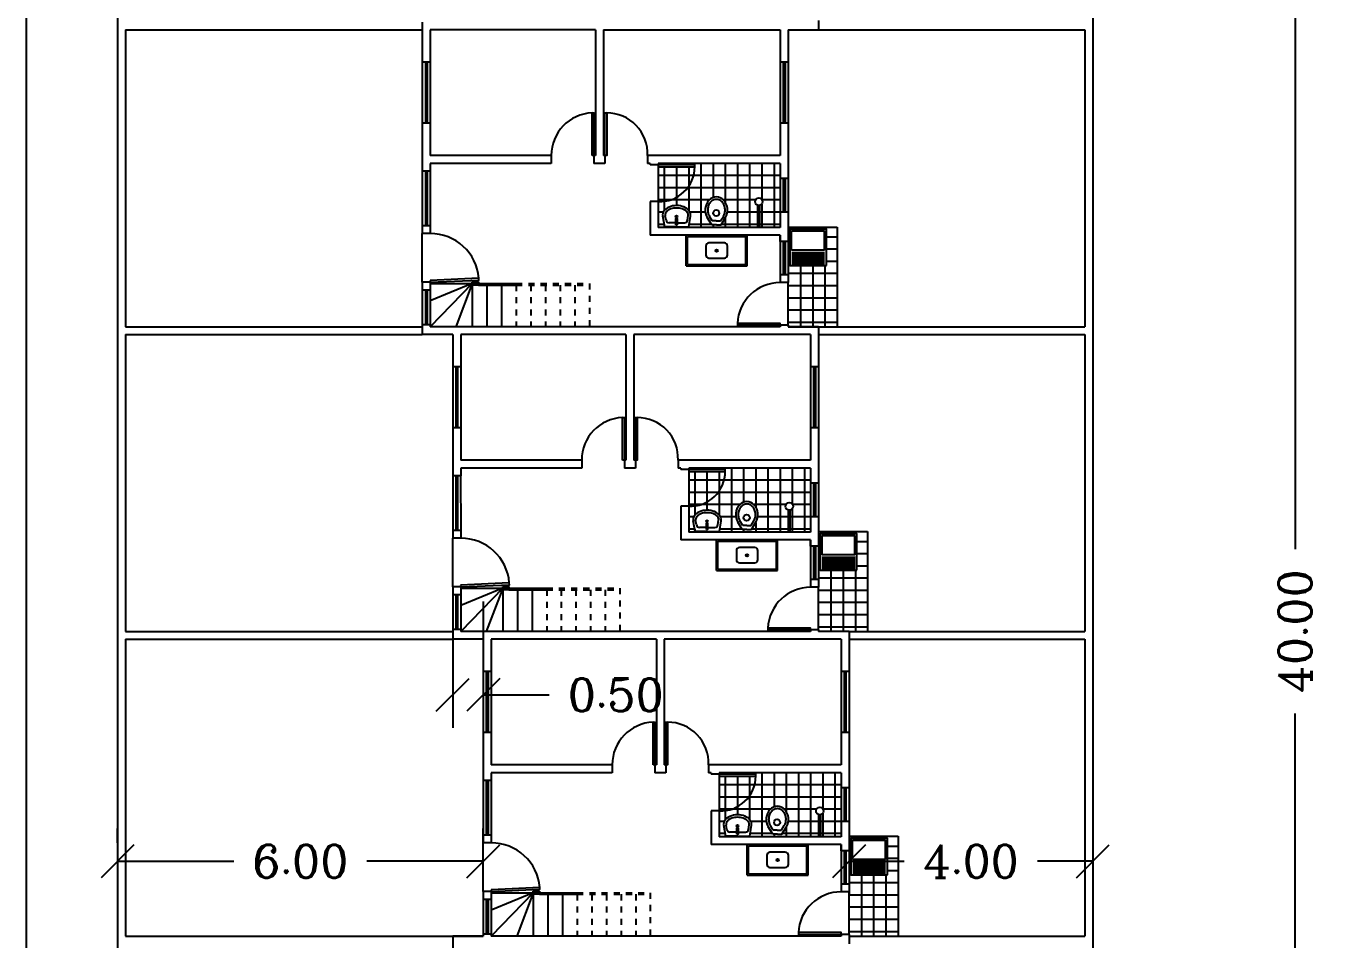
# Model space of a CAD drawing. Extents: x -79 to 141, y 7 to 81.
# Drawn here: x 35.57 to 56.93, y 31.11 to 46.11 of the extents above; entities that cross this region are included whole.
import ezdxf

# ---------------------------------------------------------------- set-up
doc = ezdxf.new("R2010")
doc.units = 0
doc.header["$LTSCALE"] = 10
doc.header["$MEASUREMENT"] = 0
doc.linetypes.add('DASHED2', pattern=[0.375, 0.25, -0.125])
doc.layers.get('0').update_dxf_attribs({"linetype": 'CONTINUOUS'})
doc.layers.get('DEFPOINTS').update_dxf_attribs({"linetype": 'CONTINUOUS'})
for name, color, linetype in [('EQUIPAMENTOS', 1, 'CONTINUOUS'), ('ESCADA', 5, 'CONTINUOUS'), ('JANELA', 5, 'CONTINUOUS'), ('MADEIRAMENTODETELHADO', 244, 'CONTINUOUS'), ('PAREDES', 7, 'CONTINUOUS'), ('PISO', 30, 'CONTINUOUS'), ('PORTA', 1, 'CONTINUOUS'), ('TERRENOEMCORTE', 244, 'CONTINUOUS')]:
    doc.layers.add(name, color=color, linetype=linetype)
doc.styles.get("Standard").update_dxf_attribs({"font": 'ROMANC.SHX'})
doc.dimstyles.get("Standard").update_dxf_attribs({"dimscale": 0.6, "dimtxt": 0.18, "dimasz": 0.18, "dimexe": 0.18, "dimexo": 0.25, "dimgap": 0.09, "dimtad": 0, "dimzin": 0, "dimdsep": 46, "dimtxsty": 'Standard', "dimblk1": 'OBLIQUE', "dimblk2": 'OBLIQUE', "dimsah": 1, "dimcen": 0.09, "dimclrd": 30, "dimclre": 30, "dimadec": 0, "dimazin": 0, "dimtfac": 1, "dimtdec": 4, "dimtofl": 0, "dimtmove": 0, "dimatfit": 3, "dimldrblk": 'OBLIQUE', "dimfxl": 1, "dimtolj": 1, "dimtzin": 0, "dimarcsym": 0})

# ---------------------------------------------------------------- blocks, each defined once
blk = doc.blocks.new('_OBLIQUE')
at = {"color": 0, "linetype": 'ByBlock'}
blk.add_line((-0.5, -0.5), (0.5, 0.5), dxfattribs=at)
blk = doc.blocks.new('*D21')
at = {"color": 30, "linetype": 'ByBlock', "ltscale": 0.05}
for p, q in [((54.573, 56.17), (56.93, 56.17)), ((56.39, 56.17), (56.39, 37.52)), ((56.39, 16.17), (56.39, 34.82)), ((54.573, 16.17), (56.93, 16.17))]:
    blk.add_line(p, q, dxfattribs=at)
at = {"layer": 'DEFPOINTS', "color": 0, "linetype": 'ByBlock', "ltscale": 0.05}
for p in [(53.073, 56.17), (53.073, 16.17), (56.39, 16.17)]:
    blk.add_point(p, dxfattribs=at)
at = {"color": 30, "linetype": 'ByBlock', "ltscale": 0.05, "xscale": 0.54, "yscale": 0.54, "zscale": 0.54}
for p, rotation in [((56.39, 56.17), 90), ((56.39, 16.17), 270)]:
    blk.add_blockref('_OBLIQUE', p, dxfattribs=dict(at, rotation=rotation))
at = {"color": 0, "linetype": 'ByBlock', "ltscale": 0.05, "insert": (56.39, 36.17), "char_height": 0.54, "attachment_point": 5, "rotation": 90}
blk.add_mtext('\\A1;40.00', dxfattribs=at)
blk = doc.blocks.new('*D34')
at = {"color": 30, "linetype": 'ByBlock', "ltscale": 0.05}
for p, q in [((37.073, 32.7), (37.073, 32.937)), ((43.073, 32.7), (43.073, 32.937)), ((37.073, 32.397), (38.98, 32.397)), ((43.073, 32.397), (41.166, 32.397))]:
    blk.add_line(p, q, dxfattribs=at)
at = {"layer": 'DEFPOINTS', "color": 0, "linetype": 'ByBlock', "ltscale": 0.05}
for p in [(37.073, 32.397), (37.073, 31.2), (43.073, 31.2)]:
    blk.add_point(p, dxfattribs=at)
at = {"color": 30, "linetype": 'ByBlock', "ltscale": 0.05, "xscale": 0.54, "yscale": 0.54, "zscale": 0.54, "rotation": 180}
blk.add_blockref('_OBLIQUE', (37.073, 32.397), dxfattribs=at)
at = {"color": 30, "linetype": 'ByBlock', "ltscale": 0.05, "xscale": 0.54, "yscale": 0.54, "zscale": 0.54}
blk.add_blockref('_OBLIQUE', (43.073, 32.397), dxfattribs=at)
at = {"color": 0, "linetype": 'ByBlock', "ltscale": 0.05, "insert": (40.073, 32.397), "char_height": 0.54, "attachment_point": 5}
blk.add_mtext('\\A1;6.00', dxfattribs=at)
blk = doc.blocks.new('*D35')
at = {"color": 30, "linetype": 'ByBlock', "ltscale": 0.05}
for p, q in [((49.073, 34.54), (49.073, 31.857)), ((53.073, 34.54), (53.073, 31.857)), ((49.073, 32.397), (49.98, 32.397)), ((53.073, 32.397), (52.166, 32.397))]:
    blk.add_line(p, q, dxfattribs=at)
at = {"layer": 'DEFPOINTS', "color": 0, "linetype": 'ByBlock', "ltscale": 0.05}
for p in [(49.073, 36.04), (53.073, 36.04), (53.073, 32.397)]:
    blk.add_point(p, dxfattribs=at)
at = {"color": 30, "linetype": 'ByBlock', "ltscale": 0.05, "xscale": 0.54, "yscale": 0.54, "zscale": 0.54, "rotation": 180}
blk.add_blockref('_OBLIQUE', (49.073, 32.397), dxfattribs=at)
at = {"color": 30, "linetype": 'ByBlock', "ltscale": 0.05, "xscale": 0.54, "yscale": 0.54, "zscale": 0.54}
blk.add_blockref('_OBLIQUE', (53.073, 32.397), dxfattribs=at)
at = {"color": 0, "linetype": 'ByBlock', "ltscale": 0.05, "insert": (51.073, 32.397), "char_height": 0.54, "attachment_point": 5}
blk.add_mtext('\\A1;4.00', dxfattribs=at)
blk = doc.blocks.new('*D36')
at = {"color": 30, "linetype": 'ByBlock', "ltscale": 0.05}
for p, q in [((42.573, 36.66), (42.573, 34.589)), ((43.073, 36.66), (43.073, 34.589)), ((42.573, 35.129), (42.573, 35.129)), ((43.073, 35.129), (44.153, 35.129))]:
    blk.add_line(p, q, dxfattribs=at)
at = {"layer": 'DEFPOINTS', "color": 0, "linetype": 'ByBlock', "ltscale": 0.05}
for p in [(42.573, 38.16), (43.073, 38.16), (43.073, 35.129)]:
    blk.add_point(p, dxfattribs=at)
at = {"color": 30, "linetype": 'ByBlock', "ltscale": 0.05, "xscale": 0.54, "yscale": 0.54, "zscale": 0.54}
blk.add_blockref('_OBLIQUE', (42.573, 35.129), dxfattribs=at)
at = {"color": 30, "linetype": 'ByBlock', "ltscale": 0.05, "xscale": 0.54, "yscale": 0.54, "zscale": 0.54, "rotation": 180}
blk.add_blockref('_OBLIQUE', (43.073, 35.129), dxfattribs=at)
at = {"color": 0, "linetype": 'ByBlock', "ltscale": 0.05, "insert": (45.246, 35.129), "char_height": 0.54, "attachment_point": 5}
blk.add_mtext('\\A1;0.50', dxfattribs=at)

msp = doc.modelspace()

# ---------------------------------------------------------------- linework, layer by layer
at = {"color": 1, "ltscale": 0.3}
for p, q in [((47.94316, 42.5701), (47.94316, 42.6701)), ((48.44316, 37.5701), (48.44316, 37.6701)), ((48.94316, 32.5701), (48.94316, 32.6701))]:
    msp.add_line(p, q, dxfattribs=at)
at = {"color": 30, "ltscale": 0.3}
for p, q in [((42.20316, 41.87938), (42.89387, 41.87938)), ((42.89387, 41.87938), (43.61387, 41.87938)), ((42.89387, 41.87938), (42.89387, 41.1701)), ((42.99387, 41.85438), (43.61387, 41.85438)), ((43.13387, 41.85438), (43.13387, 41.1701)), ((43.37387, 41.85438), (43.37387, 41.1701)), ((42.70316, 36.87938), (43.39387, 36.87938)), ((43.39387, 36.87938), (44.11387, 36.87938)), ((43.39387, 36.87938), (43.39387, 36.1701)), ((43.49387, 36.85438), (44.11387, 36.85438)), ((43.63387, 36.85438), (43.63387, 36.1701)), ((43.87387, 36.85438), (43.87387, 36.1701)), ((43.20316, 31.87938), (43.89387, 31.87938)), ((43.89387, 31.87938), (44.61387, 31.87938)), ((43.89387, 31.87938), (43.89387, 31.1701)), ((43.99387, 31.85438), (44.61387, 31.85438)), ((44.13387, 31.85438), (44.13387, 31.1701)), ((44.37387, 31.85438), (44.37387, 31.1701))]:
    msp.add_line(p, q, dxfattribs=at)
at = {"layer": 'EQUIPAMENTOS', "color": 30, "linetype": 'Continuous', "ltscale": 0.3}
for p, q in [((47.57884, 42.8001), (47.57884, 43.16341)), ((47.60884, 42.8001), (47.60884, 43.16341)), ((46.05128, 42.80807), (46.01758, 42.98311)), ((46.07122, 42.91607), (46.05686, 42.99067)), ((46.42304, 42.91775), (46.43487, 42.99293)), ((46.44628, 42.80807), (46.47438, 42.98672)), ((46.82153, 42.84058), (46.74883, 42.96092)), ((46.82866, 42.90614), (46.78307, 42.9816)), ((46.9664, 42.90614), (47.01198, 42.9816)), ((46.97353, 42.84058), (47.04622, 42.96092)), ((46.24878, 42.80807), (46.05128, 42.80807)), ((46.2331, 42.87552), (46.12032, 42.87552)), ((46.24878, 42.80807), (46.44628, 42.80807)), ((46.25405, 42.87552), (46.37365, 42.87552)), ((46.89753, 42.84058), (46.82153, 42.84058)), ((46.89582, 42.90614), (46.82866, 42.90614)), ((46.89582, 42.90614), (46.9664, 42.90614)), ((46.89753, 42.84058), (46.97353, 42.84058)), ((48.07702, 42.80659), (48.87702, 42.80659)), ((48.13195, 42.42554), (48.13195, 42.74168)), ((48.13195, 42.74168), (48.67072, 42.74168)), ((48.67072, 42.42554), (48.67072, 42.74168)), ((46.4019, 42.1701), (46.4019, 42.6701)), ((46.4219, 42.1901), (46.4219, 42.6501)), ((46.4219, 42.6501), (47.3819, 42.6501)), ((47.3819, 42.1901), (47.3819, 42.6501)), ((47.4019, 42.1701), (47.4019, 42.6701)), ((48.67072, 42.42554), (48.13195, 42.42554)), ((48.67312, 42.38121), (48.13435, 42.38121)), ((48.67312, 42.35121), (48.13435, 42.35121)), ((48.67312, 42.32121), (48.13435, 42.32121)), ((48.67312, 42.29121), (48.13435, 42.29121)), ((46.4019, 42.1701), (47.4019, 42.1701)), ((46.4219, 42.1901), (47.3819, 42.1901)), ((48.67312, 42.26121), (48.13435, 42.26121)), ((48.67312, 42.23121), (48.13435, 42.23121)), ((48.67312, 42.20121), (48.13435, 42.20121)), ((42.89387, 41.87938), (42.20316, 41.59327)), ((42.89387, 41.87938), (42.20316, 41.1701)), ((42.89387, 41.87938), (42.62188, 41.1701)), ((48.07884, 37.8001), (48.07884, 38.16341)), ((48.10884, 37.8001), (48.10884, 38.16341)), ((46.55128, 37.80807), (46.51758, 37.98311)), ((46.74878, 37.80807), (46.55128, 37.80807)), ((46.57122, 37.91607), (46.55686, 37.99067)), ((46.7331, 37.87552), (46.62032, 37.87552)), ((46.74878, 37.80807), (46.94628, 37.80807)), ((46.75405, 37.87552), (46.87365, 37.87552)), ((46.92304, 37.91775), (46.93487, 37.99293)), ((46.94628, 37.80807), (46.97438, 37.98672)), ((47.32153, 37.84058), (47.24883, 37.96092)), ((47.32866, 37.90614), (47.28307, 37.9816)), ((47.39753, 37.84058), (47.32153, 37.84058)), ((47.39582, 37.90614), (47.32866, 37.90614)), ((47.39582, 37.90614), (47.4664, 37.90614)), ((47.39753, 37.84058), (47.47353, 37.84058)), ((47.4664, 37.90614), (47.51198, 37.9816)), ((47.47353, 37.84058), (47.54622, 37.96092)), ((48.57702, 37.80659), (49.37702, 37.80659)), ((46.9019, 37.1701), (46.9019, 37.6701)), ((46.9219, 37.1901), (46.9219, 37.6501)), ((46.9219, 37.6501), (47.8819, 37.6501)), ((47.8819, 37.1901), (47.8819, 37.6501)), ((47.9019, 37.1701), (47.9019, 37.6701)), ((48.63195, 37.74168), (49.17072, 37.74168)), ((49.17072, 37.42554), (49.17072, 37.74168)), ((49.17072, 37.42554), (48.63195, 37.42554)), ((49.17312, 37.38121), (48.63435, 37.38121)), ((46.9019, 37.1701), (47.9019, 37.1701)), ((46.9219, 37.1901), (47.8819, 37.1901)), ((49.17312, 37.35121), (48.63435, 37.35121)), ((49.17312, 37.32121), (48.63435, 37.32121)), ((49.17312, 37.29121), (48.63435, 37.29121)), ((49.17312, 37.26121), (48.63435, 37.26121)), ((49.17312, 37.23121), (48.63435, 37.23121)), ((49.17312, 37.20121), (48.63435, 37.20121)), ((43.39387, 36.87938), (42.70316, 36.59327)), ((43.39387, 36.87938), (42.70316, 36.1701)), ((43.39387, 36.87938), (43.12188, 36.1701)), ((48.57884, 32.8001), (48.57884, 33.16341)), ((48.60884, 32.8001), (48.60884, 33.16341)), ((47.05128, 32.80807), (47.01758, 32.98311)), ((47.07122, 32.91607), (47.05686, 32.99067)), ((47.42304, 32.91775), (47.43487, 32.99293)), ((47.44628, 32.80807), (47.47438, 32.98672)), ((47.82153, 32.84058), (47.74883, 32.96092)), ((47.82866, 32.90614), (47.78307, 32.9816)), ((47.89582, 32.90614), (47.82866, 32.90614)), ((47.89582, 32.90614), (47.9664, 32.90614)), ((47.9664, 32.90614), (48.01198, 32.9816)), ((47.97353, 32.84058), (48.04622, 32.96092)), ((47.24878, 32.80807), (47.05128, 32.80807)), ((47.2331, 32.87552), (47.12032, 32.87552)), ((47.24878, 32.80807), (47.44628, 32.80807)), ((47.25405, 32.87552), (47.37365, 32.87552)), ((47.89753, 32.84058), (47.82153, 32.84058)), ((47.89753, 32.84058), (47.97353, 32.84058)), ((49.07702, 32.80659), (49.87702, 32.80659)), ((49.13195, 32.74168), (49.67072, 32.74168)), ((49.67072, 32.42554), (49.67072, 32.74168)), ((47.4019, 32.1701), (47.4019, 32.6701)), ((47.4219, 32.1901), (47.4219, 32.6501)), ((47.4219, 32.6501), (48.3819, 32.6501)), ((48.3819, 32.1901), (48.3819, 32.6501)), ((48.4019, 32.1701), (48.4019, 32.6701)), ((49.67072, 32.42554), (49.13195, 32.42554)), ((49.67312, 32.38121), (49.13435, 32.38121)), ((49.67312, 32.35121), (49.13435, 32.35121)), ((49.67312, 32.32121), (49.13435, 32.32121)), ((49.67312, 32.29121), (49.13435, 32.29121)), ((49.67312, 32.26121), (49.13435, 32.26121)), ((47.4019, 32.1701), (48.4019, 32.1701)), ((47.4219, 32.1901), (48.3819, 32.1901)), ((49.67312, 32.23121), (49.13435, 32.23121)), ((49.67312, 32.20121), (49.13435, 32.20121)), ((43.89387, 31.87938), (43.20316, 31.59327)), ((43.89387, 31.87938), (43.20316, 31.1701)), ((43.89387, 31.87938), (43.62188, 31.1701))]:
    msp.add_line(p, q, dxfattribs=at)
at = {"layer": 'EQUIPAMENTOS', "color": 244, "linetype": 'Continuous', "ltscale": 0.3}
for p, q in [((48.63195, 37.42554), (48.63195, 37.74168)), ((49.13195, 32.42554), (49.13195, 32.74168))]:
    msp.add_line(p, q, dxfattribs=at)
at = {"layer": 'EQUIPAMENTOS', "color": 30, "linetype": 'Continuous', "ltscale": 0.3}
for points in [[(46.2331, 42.84219), (46.2331, 42.94547), (46.25405, 42.94547), (46.25405, 42.84219)], [(48.70253, 42.1721), (48.70253, 42.7721), (48.10253, 42.7721), (48.10253, 42.1721)], [(46.7331, 37.84219), (46.7331, 37.94547), (46.75405, 37.94547), (46.75405, 37.84219)], [(49.20253, 37.1721), (49.20253, 37.7721), (48.60253, 37.7721), (48.60253, 37.1721)], [(47.2331, 32.84219), (47.2331, 32.94547), (47.25405, 32.94547), (47.25405, 32.84219)], [(49.70253, 32.1721), (49.70253, 32.7721), (49.10253, 32.7721), (49.10253, 32.1721)]]:
    msp.add_lwpolyline(points, close=True, dxfattribs=at)
for points in [[(46.77559, 42.29549), (47.02822, 42.29549, 0.41421356), (47.07822, 42.34549), (47.07822, 42.49471, 0.41421356), (47.02822, 42.54471), (46.77559, 42.54471, 0.41421356), (46.72559, 42.49471), (46.72559, 42.34549, 0.41421356)], [(47.27559, 37.29549), (47.52822, 37.29549, 0.41421356), (47.57822, 37.34549), (47.57822, 37.49471, 0.41421356), (47.52822, 37.54471), (47.27559, 37.54471, 0.41421356), (47.22559, 37.49471), (47.22559, 37.34549, 0.41421356)], [(47.77559, 32.29549), (48.02822, 32.29549, 0.41421356), (48.07822, 32.34549), (48.07822, 32.49471, 0.41421356), (48.02822, 32.54471), (47.77559, 32.54471, 0.41421356), (47.72559, 32.49471), (47.72559, 32.34549, 0.41421356)]]:
    msp.add_lwpolyline(points, format="xyb", close=True, dxfattribs=at)
for centre, radius in [((47.59404, 43.22104), 0.06192), ((46.24358, 42.97945), 0.01491), ((46.89416, 43.03577), 0.05), ((46.90177, 42.4183), 0.01926), ((48.09404, 38.22104), 0.06192), ((47.39416, 38.03577), 0.05), ((46.74358, 37.97945), 0.01491), ((47.40177, 37.4183), 0.01926), ((48.59404, 33.22104), 0.06192), ((47.24358, 32.97945), 0.01491), ((47.89416, 33.03577), 0.05), ((47.90177, 32.4183), 0.01926)]:
    msp.add_circle(centre, radius, dxfattribs=at)
for centre, radius, start, end in [((46.12032, 42.92552), 0.05, 190.900274, 270), ((46.37365, 42.92552), 0.05, 270, 351.061585), ((42.20316, 41.89952), 0.80058, 4.741348, 90), ((46.62032, 37.92552), 0.05, 190.900274, 270), ((46.87365, 37.92552), 0.05, 270, 351.061585), ((42.70316, 36.89952), 0.80058, 4.741348, 90), ((47.12032, 32.92552), 0.05, 190.900274, 270), ((47.37365, 32.92552), 0.05, 270, 351.061585), ((43.20316, 31.89952), 0.80058, 4.741348, 90)]:
    msp.add_arc(centre, radius, start, end, dxfattribs=at)
for centre, major_axis, ratio, start_param, end_param in [((46.24566, 43.00306), (-0.23, 0), 0.67391304, 3.03599201, 6.41224252), ((46.89753, 43.08558), (0, 0.215), 0.84883721, -2.18928075, 2.18928075), ((47.39753, 38.08558), (0, 0.215), 0.84883721, -2.18928075, 2.18928075), ((46.74566, 38.00306), (-0.23, 0), 0.67391304, 3.03599201, 6.41224252), ((47.89753, 33.08558), (0, 0.215), 0.84883721, -2.18928075, 2.18928075), ((47.24566, 33.00306), (-0.23, 0), 0.67391304, 3.03599201, 6.41224252)]:
    msp.add_ellipse(centre, major_axis=major_axis, ratio=ratio, start_param=start_param, end_param=end_param, dxfattribs=at)
for points, knots in [([(47.01198, 42.9816), (47.02122, 42.9969), (47.02909, 43.01527), (47.03903, 43.056), (47.04106, 43.07839), (47.03796, 43.12257), (47.03284, 43.14428), (47.01728, 43.18253), (47.00691, 43.19909), (46.98426, 43.22551), (46.96893, 43.23854), (46.93484, 43.25593), (46.91623, 43.26058), (46.87882, 43.26058), (46.86021, 43.25593), (46.82613, 43.23854), (46.8108, 43.22551), (46.78815, 43.19909), (46.77777, 43.18253), (46.76222, 43.14428), (46.7571, 43.12257), (46.754, 43.07839), (46.75602, 43.056), (46.76597, 43.01527), (46.77383, 42.9969), (46.78307, 42.9816)], [-2.18928075, -2.18928075, -2.18928075, -2.18928075, -1.82440063, -1.82440063, -1.4595205, -1.4595205, -1.09464038, -1.09464038, -0.72976025, -0.72976025, -0.36488013, -0.36488013, 0, 0, 0.36488013, 0.36488013, 0.72976025, 0.72976025, 1.09464038, 1.09464038, 1.4595205, 1.4595205, 1.82440063, 1.82440063, 2.18928075, 2.18928075, 2.18928075, 2.18928075]), ([(46.43487, 42.99293), (46.43634, 43.00229), (46.43587, 43.01185), (46.42989, 43.03209), (46.42429, 43.04274), (46.40685, 43.06373), (46.39491, 43.07399), (46.36704, 43.09144), (46.35104, 43.09852), (46.31028, 43.11258), (46.27719, 43.11824), (46.21065, 43.11786), (46.17771, 43.11182), (46.13735, 43.09728), (46.1217, 43.09009), (46.09436, 43.07238), (46.08263, 43.06193), (46.0658, 43.04075), (46.06054, 43.03006), (46.0552, 43.00973), (46.05504, 43.00012), (46.05686, 42.99067)], [3.03599201, 3.03599201, 3.03599201, 3.03599201, 3.31734622, 3.31734622, 3.59870043, 3.59870043, 3.88005464, 3.88005464, 4.16140885, 4.16140885, 4.72411727, 4.72411727, 5.28682568, 5.28682568, 5.56817989, 5.56817989, 5.8495341, 5.8495341, 6.13088831, 6.13088831, 6.41224252, 6.41224252, 6.41224252, 6.41224252]), ([(47.51198, 37.9816), (47.52122, 37.9969), (47.52909, 38.01527), (47.53903, 38.056), (47.54106, 38.07839), (47.53796, 38.12257), (47.53284, 38.14428), (47.51728, 38.18253), (47.50691, 38.19909), (47.48426, 38.22551), (47.46893, 38.23854), (47.43484, 38.25593), (47.41623, 38.26058), (47.37882, 38.26058), (47.36021, 38.25593), (47.32613, 38.23854), (47.3108, 38.22551), (47.28815, 38.19909), (47.27777, 38.18253), (47.26222, 38.14428), (47.2571, 38.12257), (47.254, 38.07839), (47.25602, 38.056), (47.26597, 38.01527), (47.27383, 37.9969), (47.28307, 37.9816)], [-2.18928075, -2.18928075, -2.18928075, -2.18928075, -1.82440063, -1.82440063, -1.4595205, -1.4595205, -1.09464038, -1.09464038, -0.72976025, -0.72976025, -0.36488013, -0.36488013, 0, 0, 0.36488013, 0.36488013, 0.72976025, 0.72976025, 1.09464038, 1.09464038, 1.4595205, 1.4595205, 1.82440063, 1.82440063, 2.18928075, 2.18928075, 2.18928075, 2.18928075]), ([(46.93487, 37.99293), (46.93634, 38.00229), (46.93587, 38.01185), (46.92989, 38.03209), (46.92429, 38.04274), (46.90685, 38.06373), (46.89491, 38.07399), (46.86704, 38.09144), (46.85104, 38.09852), (46.81028, 38.11258), (46.77719, 38.11824), (46.71065, 38.11786), (46.67771, 38.11182), (46.63735, 38.09728), (46.6217, 38.09009), (46.59436, 38.07238), (46.58263, 38.06193), (46.5658, 38.04075), (46.56054, 38.03006), (46.5552, 38.00973), (46.55504, 38.00012), (46.55686, 37.99067)], [3.03599201, 3.03599201, 3.03599201, 3.03599201, 3.31734622, 3.31734622, 3.59870043, 3.59870043, 3.88005464, 3.88005464, 4.16140885, 4.16140885, 4.72411727, 4.72411727, 5.28682568, 5.28682568, 5.56817989, 5.56817989, 5.8495341, 5.8495341, 6.13088831, 6.13088831, 6.41224252, 6.41224252, 6.41224252, 6.41224252]), ([(47.43487, 32.99293), (47.43634, 33.00229), (47.43587, 33.01185), (47.42989, 33.03209), (47.42429, 33.04274), (47.40685, 33.06373), (47.39491, 33.07399), (47.36704, 33.09144), (47.35104, 33.09852), (47.31028, 33.11258), (47.27719, 33.11824), (47.21065, 33.11786), (47.17771, 33.11182), (47.13735, 33.09728), (47.1217, 33.09009), (47.09436, 33.07238), (47.08263, 33.06193), (47.0658, 33.04075), (47.06054, 33.03006), (47.0552, 33.00973), (47.05504, 33.00012), (47.05686, 32.99067)], [3.03599201, 3.03599201, 3.03599201, 3.03599201, 3.31734622, 3.31734622, 3.59870043, 3.59870043, 3.88005464, 3.88005464, 4.16140885, 4.16140885, 4.72411727, 4.72411727, 5.28682568, 5.28682568, 5.56817989, 5.56817989, 5.8495341, 5.8495341, 6.13088831, 6.13088831, 6.41224252, 6.41224252, 6.41224252, 6.41224252]), ([(48.01198, 32.9816), (48.02122, 32.9969), (48.02909, 33.01527), (48.03903, 33.056), (48.04106, 33.07839), (48.03796, 33.12257), (48.03284, 33.14428), (48.01728, 33.18253), (48.00691, 33.19909), (47.98426, 33.22551), (47.96893, 33.23854), (47.93484, 33.25593), (47.91623, 33.26058), (47.87882, 33.26058), (47.86021, 33.25593), (47.82613, 33.23854), (47.8108, 33.22551), (47.78815, 33.19909), (47.77777, 33.18253), (47.76222, 33.14428), (47.7571, 33.12257), (47.754, 33.07839), (47.75602, 33.056), (47.76597, 33.01527), (47.77383, 32.9969), (47.78307, 32.9816)], [-2.18928075, -2.18928075, -2.18928075, -2.18928075, -1.82440063, -1.82440063, -1.4595205, -1.4595205, -1.09464038, -1.09464038, -0.72976025, -0.72976025, -0.36488013, -0.36488013, 0, 0, 0.36488013, 0.36488013, 0.72976025, 0.72976025, 1.09464038, 1.09464038, 1.4595205, 1.4595205, 1.82440063, 1.82440063, 2.18928075, 2.18928075, 2.18928075, 2.18928075])]:
    msp.add_open_spline(points, degree=3, knots=knots, dxfattribs=at)
at = {"layer": 'ESCADA', "color": 30, "linetype": 'DASHED2', "ltscale": 0.02}
for p, q in [((43.61387, 41.87938), (44.81387, 41.87938)), ((44.81387, 41.87938), (44.81387, 41.1701)), ((43.61387, 41.85438), (43.61387, 41.1701)), ((43.61387, 41.85438), (44.81387, 41.85438)), ((43.85387, 41.85438), (43.85387, 41.1701)), ((44.09387, 41.85438), (44.09387, 41.1701)), ((44.33387, 41.85438), (44.33387, 41.1701)), ((44.57387, 41.85438), (44.57387, 41.1701)), ((44.11387, 36.87938), (45.31387, 36.87938)), ((44.11387, 36.85438), (44.11387, 36.1701)), ((44.11387, 36.85438), (45.31387, 36.85438)), ((44.35387, 36.85438), (44.35387, 36.1701)), ((44.59387, 36.85438), (44.59387, 36.1701)), ((44.83387, 36.85438), (44.83387, 36.1701)), ((45.07387, 36.85438), (45.07387, 36.1701)), ((45.31387, 36.87938), (45.31387, 36.1701)), ((44.61387, 31.87938), (45.81387, 31.87938)), ((44.61387, 31.85438), (44.61387, 31.1701)), ((44.61387, 31.85438), (45.81387, 31.85438)), ((44.85387, 31.85438), (44.85387, 31.1701)), ((45.09387, 31.85438), (45.09387, 31.1701)), ((45.33387, 31.85438), (45.33387, 31.1701)), ((45.57387, 31.85438), (45.57387, 31.1701)), ((45.81387, 31.87938), (45.81387, 31.1701))]:
    msp.add_line(p, q, dxfattribs=at)
at = {"layer": 'JANELA', "color": 30, "linetype": 'Continuous', "ltscale": 0.3}
for p, q in [((42.07316, 45.5101), (42.07316, 44.5101)), ((42.12316, 45.5101), (42.12316, 44.5101)), ((42.15316, 45.5101), (42.15316, 44.5101)), ((42.20316, 45.5101), (42.20316, 44.5101)), ((47.94316, 45.5101), (47.94316, 44.5101)), ((47.99316, 45.5101), (47.99316, 44.5101)), ((48.02316, 45.5101), (48.02316, 44.5101)), ((48.07316, 45.5101), (48.07316, 44.5101)), ((42.07316, 43.7251), (42.07316, 42.8251)), ((42.12316, 43.7251), (42.12316, 42.8251)), ((42.15181, 43.72503), (42.15316, 42.82503)), ((42.20181, 43.7251), (42.20316, 42.8251)), ((47.94316, 43.6001), (47.94316, 43.0501)), ((47.99316, 43.6001), (47.99316, 43.0501)), ((48.02316, 43.6001), (48.02316, 43.0501)), ((48.07316, 43.6001), (48.07316, 43.0501)), ((47.94316, 42.5701), (47.94316, 42.0201)), ((47.99316, 42.5701), (47.99316, 42.0201)), ((48.02316, 42.5701), (48.02316, 42.0201)), ((48.07316, 42.5701), (48.07316, 42.0201)), ((42.07316, 41.7701), (42.07316, 41.2001)), ((42.12316, 41.7701), (42.12316, 41.2001)), ((42.15316, 41.7701), (42.15316, 41.2001)), ((42.20316, 41.7701), (42.20316, 41.2001)), ((42.57316, 40.5101), (42.57316, 39.5101)), ((42.62316, 40.5101), (42.62316, 39.5101)), ((42.65316, 40.5101), (42.65316, 39.5101)), ((42.70316, 40.5101), (42.70316, 39.5101)), ((48.44316, 40.5101), (48.44316, 39.5101)), ((48.49316, 40.5101), (48.49316, 39.5101)), ((48.52316, 40.5101), (48.52316, 39.5101)), ((48.57316, 40.5101), (48.57316, 39.5101)), ((42.57316, 38.7251), (42.57316, 37.8251)), ((42.62316, 38.7251), (42.62316, 37.8251)), ((42.65181, 38.72503), (42.65316, 37.82503)), ((42.70181, 38.7251), (42.70316, 37.8251)), ((48.44316, 38.6001), (48.44316, 38.0501)), ((48.49316, 38.6001), (48.49316, 38.0501)), ((48.52316, 38.6001), (48.52316, 38.0501)), ((48.57316, 38.6001), (48.57316, 38.0501)), ((48.44316, 37.5701), (48.44316, 37.0201)), ((48.49316, 37.5701), (48.49316, 37.0201)), ((48.52316, 37.5701), (48.52316, 37.0201)), ((48.57316, 37.5701), (48.57316, 37.0201)), ((42.57316, 36.7701), (42.57316, 36.2001)), ((42.62316, 36.7701), (42.62316, 36.2001)), ((42.65316, 36.7701), (42.65316, 36.2001)), ((42.70316, 36.7701), (42.70316, 36.2001)), ((43.07316, 35.5101), (43.07316, 34.5101)), ((43.12316, 35.5101), (43.12316, 34.5101)), ((43.15316, 35.5101), (43.15316, 34.5101)), ((43.20316, 35.5101), (43.20316, 34.5101)), ((48.94316, 35.5101), (48.94316, 34.5101)), ((48.99316, 35.5101), (48.99316, 34.5101)), ((49.02316, 35.5101), (49.02316, 34.5101)), ((49.07316, 35.5101), (49.07316, 34.5101)), ((43.07316, 33.7251), (43.07316, 32.8251)), ((43.12316, 33.7251), (43.12316, 32.8251)), ((43.15181, 33.72503), (43.15316, 32.82503)), ((43.20181, 33.7251), (43.20316, 32.8251)), ((48.94316, 33.6001), (48.94316, 33.0501)), ((48.99316, 33.6001), (48.99316, 33.0501)), ((49.02316, 33.6001), (49.02316, 33.0501)), ((49.07316, 33.6001), (49.07316, 33.0501)), ((48.94316, 32.5701), (48.94316, 32.0201)), ((48.99316, 32.5701), (48.99316, 32.0201)), ((49.02316, 32.5701), (49.02316, 32.0201)), ((49.07316, 32.5701), (49.07316, 32.0201)), ((43.07316, 31.7701), (43.07316, 31.2001)), ((43.12316, 31.7701), (43.12316, 31.2001)), ((43.15316, 31.7701), (43.15316, 31.2001)), ((43.20316, 31.7701), (43.20316, 31.2001))]:
    msp.add_line(p, q, dxfattribs=at)
at = {"layer": 'MADEIRAMENTODETELHADO', "color": 30, "linetype": 'Continuous', "ltscale": 0.3}
for p, q in [((42.89387, 41.87938), (42.89387, 41.90438)), ((42.99387, 41.90438), (42.89387, 41.90438)), ((42.99387, 41.90438), (42.99387, 41.87938)), ((42.99387, 41.85438), (42.89387, 41.85438)), ((43.39387, 36.87938), (43.39387, 36.90438)), ((43.49387, 36.90438), (43.39387, 36.90438)), ((43.49387, 36.85438), (43.39387, 36.85438)), ((43.49387, 36.90438), (43.49387, 36.87938)), ((43.89387, 31.87938), (43.89387, 31.90438)), ((43.99387, 31.90438), (43.89387, 31.90438)), ((43.99387, 31.85438), (43.89387, 31.85438)), ((43.99387, 31.90438), (43.99387, 31.87938))]:
    msp.add_line(p, q, dxfattribs=at)
at = {"layer": 'MADEIRAMENTODETELHADO', "color": 30, "linetype": 'DASHED2', "ltscale": 0.05}
for p, q in [((42.99387, 41.87938), (42.99387, 41.85438)), ((43.49387, 36.87938), (43.49387, 36.85438)), ((43.99387, 31.87938), (43.99387, 31.85438))]:
    msp.add_line(p, q, dxfattribs=at)
at = {"layer": 'PAREDES', "color": 1, "linetype": 'Continuous', "ltscale": 0.3}
for p, q in [((42.07316, 46.1701), (42.07316, 45.5101)), ((48.57316, 46.1951), (48.57316, 46.0401)), ((44.91316, 46.0401), (42.20316, 46.0401)), ((42.20316, 46.0401), (42.20316, 45.5101)), ((44.91316, 46.0401), (44.91316, 43.9801)), ((45.04316, 46.0401), (45.04316, 43.9801)), ((47.94316, 46.0401), (47.94316, 45.5101)), ((48.07316, 46.0401), (48.07316, 45.5101)), ((42.20316, 45.5101), (42.07316, 45.5101)), ((48.07316, 45.5101), (47.94316, 45.5101)), ((42.07316, 44.5101), (42.07316, 43.7251)), ((42.20316, 44.5101), (42.07316, 44.5101)), ((42.20316, 44.5101), (42.20316, 43.9801)), ((47.94316, 44.5101), (47.94316, 43.9801)), ((48.07316, 44.5101), (47.94316, 44.5101)), ((48.07316, 44.5101), (48.07316, 43.6001)), ((44.18816, 43.9801), (42.20316, 43.9801)), ((44.18816, 43.8501), (42.20316, 43.8501)), ((42.20316, 43.8501), (42.20316, 43.7251)), ((44.18816, 43.9801), (44.18816, 43.8501)), ((44.88816, 43.9801), (44.88816, 43.8501)), ((44.91316, 43.9801), (44.88816, 43.9801)), ((45.06816, 43.8501), (44.88816, 43.8501)), ((45.06816, 43.9801), (45.04316, 43.9801)), ((45.06816, 43.9801), (45.06816, 43.8501)), ((45.76816, 43.9801), (45.76816, 43.8501)), ((47.94316, 43.9801), (45.76816, 43.9801)), ((45.81316, 43.8501), (45.76816, 43.8501)), ((45.81316, 43.8501), (45.81316, 43.8251)), ((45.94316, 43.8251), (45.81316, 43.8251)), ((45.94316, 43.8501), (45.94316, 43.8251)), ((47.94316, 43.8501), (45.94316, 43.8501)), ((47.94316, 43.8501), (47.94316, 43.6001)), ((42.20181, 43.7251), (42.07316, 43.7251)), ((48.07316, 43.6001), (47.94316, 43.6001)), ((45.81316, 43.2251), (45.81316, 42.6701)), ((45.94316, 43.2251), (45.81316, 43.2251)), ((45.94316, 43.2251), (45.94316, 42.8001)), ((47.94316, 43.0501), (47.94316, 42.8001)), ((48.07316, 43.0501), (47.94316, 43.0501)), ((48.07316, 43.0501), (48.07316, 42.5701)), ((42.07316, 42.8251), (42.07316, 42.7001)), ((42.20316, 42.8251), (42.07316, 42.8251)), ((42.20316, 42.8251), (42.20316, 42.7001)), ((47.94316, 42.8001), (45.94316, 42.8001)), ((42.20316, 42.7001), (42.07316, 42.7001)), ((47.94316, 42.6701), (45.81316, 42.6701)), ((47.94316, 42.6701), (47.94316, 42.5701)), ((48.07316, 42.5701), (47.94316, 42.5701)), ((42.07316, 41.9001), (42.07316, 41.7701)), ((42.20316, 41.9001), (42.07316, 41.9001)), ((42.20316, 41.9001), (42.20316, 41.7701)), ((47.94316, 42.0201), (47.94316, 41.8951)), ((48.07316, 42.0201), (47.94316, 42.0201)), ((48.07316, 41.8951), (47.94316, 41.8951)), ((48.07316, 42.0201), (48.07316, 41.8951)), ((42.20316, 41.7701), (42.07316, 41.7701)), ((42.07316, 41.2501), (42.07316, 41.0401)), ((42.20316, 41.2501), (42.20316, 41.1701)), ((42.20316, 41.2001), (42.07316, 41.2001)), ((42.57316, 41.0401), (42.07316, 41.0401)), ((47.94316, 41.1701), (42.20316, 41.1701)), ((47.94316, 41.1701), (42.57316, 41.1701)), ((42.57316, 41.0401), (42.57316, 40.5101)), ((45.41316, 41.0401), (42.70316, 41.0401)), ((42.70316, 41.0401), (42.70316, 40.5101)), ((45.41316, 41.0401), (45.41316, 38.9801)), ((45.54316, 41.0401), (45.54316, 38.9801)), ((48.44316, 41.0401), (45.54316, 41.0401)), ((47.94316, 41.1951), (47.94316, 41.1701)), ((48.07316, 41.1951), (47.94316, 41.1951)), ((48.07316, 41.1951), (48.07316, 41.1701)), ((48.57316, 41.1701), (48.07316, 41.1701)), ((48.44316, 41.0401), (48.44316, 40.5101)), ((48.57316, 41.1701), (48.57316, 40.5101)), ((42.70316, 40.5101), (42.57316, 40.5101)), ((48.57316, 40.5101), (48.44316, 40.5101)), ((42.57316, 39.5101), (42.57316, 38.7251)), ((42.70316, 39.5101), (42.57316, 39.5101)), ((42.70316, 39.5101), (42.70316, 38.9801)), ((48.44316, 39.5101), (48.44316, 38.9801)), ((48.57316, 39.5101), (48.44316, 39.5101)), ((48.57316, 39.5101), (48.57316, 38.6001)), ((44.68816, 38.9801), (42.70316, 38.9801)), ((44.68816, 38.9801), (44.68816, 38.8501)), ((45.38816, 38.9801), (45.38816, 38.8501)), ((45.41316, 38.9801), (45.38816, 38.9801)), ((45.56816, 38.9801), (45.54316, 38.9801)), ((45.56816, 38.9801), (45.56816, 38.8501)), ((46.26816, 38.9801), (46.26816, 38.8501)), ((48.44316, 38.9801), (46.26816, 38.9801)), ((42.70181, 38.7251), (42.57316, 38.7251)), ((44.68816, 38.8501), (42.70316, 38.8501)), ((42.70316, 38.8501), (42.70316, 38.7251)), ((45.56816, 38.8501), (45.38816, 38.8501)), ((46.31316, 38.8501), (46.26816, 38.8501)), ((46.31316, 38.8501), (46.31316, 38.8251)), ((46.44316, 38.8251), (46.31316, 38.8251)), ((46.44316, 38.8501), (46.44316, 38.8251)), ((48.44316, 38.8501), (46.44316, 38.8501)), ((48.44316, 38.8501), (48.44316, 38.6001)), ((48.57316, 38.6001), (48.44316, 38.6001)), ((46.31316, 38.2251), (46.31316, 37.6701)), ((46.44316, 38.2251), (46.31316, 38.2251)), ((46.44316, 38.2251), (46.44316, 37.8001)), ((48.44316, 38.0501), (48.44316, 37.8001)), ((48.57316, 38.0501), (48.44316, 38.0501)), ((48.57316, 38.0501), (48.57316, 37.5701)), ((42.57316, 37.8251), (42.57316, 37.7001)), ((42.70316, 37.8251), (42.57316, 37.8251)), ((42.70316, 37.8251), (42.70316, 37.7001)), ((42.70316, 37.7001), (42.57316, 37.7001)), ((48.44316, 37.6701), (46.31316, 37.6701)), ((48.44316, 37.8001), (46.44316, 37.8001)), ((48.44316, 37.6701), (48.44316, 37.5701)), ((48.57316, 37.5701), (48.44316, 37.5701)), ((48.44316, 37.0201), (48.44316, 36.8951)), ((48.57316, 37.0201), (48.44316, 37.0201)), ((48.57316, 37.0201), (48.57316, 36.8951)), ((42.57316, 36.9001), (42.57316, 36.7701)), ((42.70316, 36.9001), (42.57316, 36.9001)), ((42.70316, 36.7701), (42.57316, 36.7701)), ((42.70316, 36.9001), (42.70316, 36.7701)), ((48.57316, 36.8951), (48.44316, 36.8951)), ((42.57316, 36.2501), (42.57316, 36.0401)), ((42.70316, 36.2001), (42.57316, 36.2001)), ((42.70316, 36.2501), (42.70316, 36.1701)), ((48.44316, 36.1701), (42.70316, 36.1701)), ((48.44316, 36.1701), (43.07316, 36.1701)), ((48.44316, 36.1951), (48.44316, 36.1701)), ((48.57316, 36.1951), (48.44316, 36.1951)), ((48.57316, 36.1951), (48.57316, 36.1701)), ((49.07316, 36.1701), (48.57316, 36.1701)), ((49.07316, 36.1701), (49.07316, 35.5101)), ((43.07316, 36.0401), (42.57316, 36.0401)), ((43.07316, 36.0401), (43.07316, 35.5101)), ((45.91316, 36.0401), (43.20316, 36.0401)), ((43.20316, 36.0401), (43.20316, 35.5101)), ((45.91316, 36.0401), (43.20316, 36.0401)), ((45.91316, 36.0401), (45.91316, 33.9801)), ((46.04316, 36.0401), (46.04316, 33.9801)), ((48.94316, 36.0401), (46.04316, 36.0401)), ((48.57316, 36.0401), (46.04316, 36.0401)), ((48.94316, 36.0401), (48.94316, 35.5101)), ((43.20316, 35.5101), (43.07316, 35.5101)), ((49.07316, 35.5101), (48.94316, 35.5101)), ((43.07316, 34.5101), (43.07316, 33.7251)), ((43.20316, 34.5101), (43.07316, 34.5101)), ((43.20316, 34.5101), (43.20316, 33.9801)), ((48.94316, 34.5101), (48.94316, 33.9801)), ((49.07316, 34.5101), (48.94316, 34.5101)), ((49.07316, 34.5101), (49.07316, 33.6001)), ((45.18816, 33.9801), (43.20316, 33.9801)), ((45.18816, 33.9801), (45.18816, 33.8501)), ((45.88816, 33.9801), (45.88816, 33.8501)), ((45.91316, 33.9801), (45.88816, 33.9801)), ((46.06816, 33.9801), (46.04316, 33.9801)), ((46.06816, 33.9801), (46.06816, 33.8501)), ((46.76816, 33.9801), (46.76816, 33.8501)), ((48.94316, 33.9801), (46.76816, 33.9801)), ((45.18816, 33.8501), (43.20316, 33.8501)), ((43.20316, 33.8501), (43.20316, 33.7251)), ((46.06816, 33.8501), (45.88816, 33.8501)), ((46.81316, 33.8501), (46.76816, 33.8501)), ((46.81316, 33.8501), (46.81316, 33.8251)), ((46.94316, 33.8251), (46.81316, 33.8251)), ((46.94316, 33.8501), (46.94316, 33.8251)), ((48.94316, 33.8501), (46.94316, 33.8501)), ((48.94316, 33.8501), (48.94316, 33.6001)), ((43.20181, 33.7251), (43.07316, 33.7251)), ((49.07316, 33.6001), (48.94316, 33.6001)), ((46.81316, 33.2251), (46.81316, 32.6701)), ((46.94316, 33.2251), (46.81316, 33.2251)), ((46.94316, 33.2251), (46.94316, 32.8001)), ((48.94316, 33.0501), (48.94316, 32.8001)), ((49.07316, 33.0501), (48.94316, 33.0501)), ((49.07316, 33.0501), (49.07316, 32.5701)), ((43.07316, 32.8251), (43.07316, 32.7001)), ((43.20316, 32.8251), (43.07316, 32.8251)), ((43.20316, 32.7001), (43.07316, 32.7001)), ((43.20316, 32.8251), (43.20316, 32.7001)), ((48.94316, 32.8001), (46.94316, 32.8001)), ((48.94316, 32.6701), (46.81316, 32.6701)), ((48.94316, 32.6701), (48.94316, 32.5701)), ((49.07316, 32.5701), (48.94316, 32.5701)), ((43.07316, 31.9001), (43.07316, 31.7701)), ((43.20316, 31.9001), (43.07316, 31.9001)), ((43.20316, 31.9001), (43.20316, 31.7701)), ((48.94316, 32.0201), (48.94316, 31.8951)), ((49.07316, 32.0201), (48.94316, 32.0201)), ((49.07316, 31.8951), (48.94316, 31.8951)), ((49.07316, 32.0201), (49.07316, 31.8951)), ((43.20316, 31.7701), (43.07316, 31.7701)), ((43.07316, 31.2501), (43.07316, 31.1701)), ((43.20316, 31.2001), (43.07316, 31.2001)), ((43.20316, 31.2501), (43.20316, 31.1701)), ((49.07316, 31.1951), (48.94316, 31.1951)), ((49.07316, 31.1951), (49.07316, 31.0401)), ((42.57316, 31.1701), (42.57316, 30.5101)), ((43.07316, 31.1701), (42.57316, 31.1701)), ((48.94316, 31.1701), (43.20316, 31.1701))]:
    msp.add_line(p, q, dxfattribs=at)
at = {"layer": 'PISO', "color": 244, "linetype": 'Continuous', "ltscale": 0.05}
for p, q in [((53.07316, 56.1701), (53.07316, 16.3001)), ((37.07316, 56.0401), (37.07316, 21.0401)), ((37.20316, 46.0401), (42.07316, 46.0401)), ((37.20316, 46.0401), (37.20316, 41.1701)), ((48.57316, 46.0401), (52.94316, 46.0401)), ((52.94316, 46.0401), (52.94316, 41.1701)), ((37.20316, 41.1701), (42.07316, 41.1701)), ((37.20316, 41.0401), (42.07316, 41.0401)), ((37.20316, 41.0401), (37.20316, 36.1701)), ((48.07316, 41.1701), (52.94316, 41.1701)), ((48.57316, 41.0401), (52.94316, 41.0401)), ((52.94316, 41.0401), (52.94316, 36.1701)), ((37.20316, 36.1701), (42.57316, 36.1701)), ((49.07316, 36.1701), (52.94316, 36.1701)), ((37.20316, 36.0401), (42.57316, 36.0401)), ((37.20316, 36.0401), (37.20316, 31.1701)), ((49.07316, 36.0401), (52.94316, 36.0401)), ((52.94316, 36.0401), (52.94316, 31.1701)), ((37.20316, 31.1701), (43.07316, 31.1701)), ((49.07316, 31.1701), (52.94316, 31.1701))]:
    msp.add_line(p, q, dxfattribs=at)
at = {"layer": 'PISO', "color": 30, "linetype": 'Continuous', "ltscale": 0.05}
for p, q in [((35.57316, 56.0401), (35.57316, 19.6701)), ((42.07316, 41.9001), (42.07316, 42.7001)), ((48.07316, 41.1951), (48.07316, 41.8951)), ((42.57316, 36.9001), (42.57316, 37.7001)), ((48.57316, 36.1951), (48.57316, 36.8951)), ((43.07316, 31.9001), (43.07316, 32.7001)), ((49.07316, 31.1951), (49.07316, 31.8951))]:
    msp.add_line(p, q, dxfattribs=at)
at = {"layer": 'PISO', "color": 1, "linetype": 'Continuous', "ltscale": 0.05}
for p, q in [((45.04316, 46.0401), (47.94316, 46.0401)), ((48.07316, 46.0401), (48.57316, 46.0401))]:
    msp.add_line(p, q, dxfattribs=at)
at = {"layer": 'PISO', "color": 30, "linetype": 'Continuous', "ltscale": 0.3}
for p, q in [((45.94316, 43.7951), (45.94316, 43.2251)), ((46.04316, 43.8501), (46.04316, 43.8251)), ((46.04316, 43.7951), (46.04316, 43.07655)), ((46.24316, 43.8501), (46.24316, 43.8251)), ((46.24316, 43.7951), (46.24316, 43.15805)), ((46.44316, 43.8501), (46.44316, 43.8251)), ((46.44316, 43.7951), (46.44316, 43.0825)), ((46.64316, 43.8501), (46.64316, 42.8001)), ((46.84316, 43.8501), (46.84316, 43.29081)), ((47.04316, 43.8501), (47.04316, 43.21515)), ((47.24316, 43.8501), (47.24316, 42.8001)), ((47.44316, 43.8501), (47.44316, 42.8001)), ((47.64316, 43.8501), (47.64316, 43.25874)), ((47.84316, 43.8501), (47.84316, 42.8001)), ((47.94316, 43.6501), (45.94316, 43.6501)), ((47.94316, 43.4501), (45.94316, 43.4501)), ((46.78004, 43.2501), (45.94316, 43.2501)), ((47.53937, 43.2501), (47.01501, 43.2501)), ((47.64316, 43.18333), (47.64316, 42.8001)), ((47.94316, 43.2501), (47.64872, 43.2501)), ((46.02651, 43.0501), (45.94316, 43.0501)), ((46.71753, 43.0501), (46.46481, 43.0501)), ((47.04316, 42.95585), (47.04316, 42.8001)), ((47.57884, 43.0501), (47.07753, 43.0501)), ((47.94316, 43.0501), (47.60884, 43.0501)), ((46.04319, 42.8501), (45.94316, 42.8501)), ((46.04316, 42.85026), (46.04316, 42.8001)), ((46.24316, 42.80807), (46.24316, 42.8001)), ((46.44316, 42.80807), (46.44316, 42.8001)), ((46.81577, 42.8501), (46.4529, 42.8501)), ((46.84316, 42.8501), (46.84316, 42.8001)), ((47.57884, 42.8501), (46.97928, 42.8501)), ((47.94316, 42.8501), (47.60884, 42.8501)), ((48.27702, 42.80659), (48.27702, 42.7721)), ((48.47702, 42.80659), (48.47702, 42.7721)), ((48.67702, 42.80659), (48.67702, 42.7721)), ((48.87702, 42.80659), (48.87702, 41.1701)), ((48.07702, 42.64659), (48.10253, 42.64659)), ((48.70253, 42.64659), (48.87702, 42.64659)), ((48.07702, 42.44659), (48.10253, 42.44659)), ((48.70253, 42.44659), (48.87702, 42.44659)), ((48.07702, 42.24659), (48.10253, 42.24659)), ((48.27702, 42.1721), (48.27702, 41.1701)), ((48.47702, 42.1721), (48.47702, 41.1701)), ((48.67702, 42.1721), (48.67702, 41.1701)), ((48.70253, 42.24659), (48.87702, 42.24659)), ((48.07702, 42.04659), (48.87702, 42.04659)), ((48.07702, 41.84659), (48.87702, 41.84659)), ((48.07702, 41.64659), (48.87702, 41.64659)), ((48.07702, 41.44659), (48.87702, 41.44659)), ((48.07702, 41.24659), (48.87702, 41.24659)), ((46.44316, 38.7951), (46.44316, 38.2251)), ((46.54316, 38.8501), (46.54316, 38.8251)), ((46.54316, 38.7951), (46.54316, 38.07655)), ((46.74316, 38.8501), (46.74316, 38.8251)), ((46.74316, 38.7951), (46.74316, 38.15805)), ((46.94316, 38.8501), (46.94316, 38.8251)), ((46.94316, 38.7951), (46.94316, 38.0825)), ((47.14316, 38.8501), (47.14316, 37.8001)), ((47.34316, 38.8501), (47.34316, 38.29081)), ((47.54316, 38.8501), (47.54316, 38.21515)), ((47.74316, 38.8501), (47.74316, 37.8001)), ((47.94316, 38.8501), (47.94316, 37.8001)), ((48.14316, 38.8501), (48.14316, 38.25874)), ((48.34316, 38.8501), (48.34316, 37.8001)), ((48.44316, 38.6501), (46.44316, 38.6501)), ((48.44316, 38.4501), (46.44316, 38.4501)), ((47.28004, 38.2501), (46.44316, 38.2501)), ((48.03937, 38.2501), (47.51501, 38.2501)), ((48.44316, 38.2501), (48.14872, 38.2501)), ((46.52651, 38.0501), (46.44316, 38.0501)), ((47.21753, 38.0501), (46.96481, 38.0501)), ((48.07884, 38.0501), (47.57753, 38.0501)), ((48.44316, 38.0501), (48.10884, 38.0501)), ((48.14316, 38.18333), (48.14316, 37.8001)), ((46.54319, 37.8501), (46.44316, 37.8501)), ((46.54316, 37.85026), (46.54316, 37.8001)), ((46.74316, 37.80807), (46.74316, 37.8001)), ((46.94316, 37.80807), (46.94316, 37.8001)), ((47.31577, 37.8501), (46.9529, 37.8501)), ((47.34316, 37.8501), (47.34316, 37.8001)), ((48.07884, 37.8501), (47.47928, 37.8501)), ((47.54316, 37.95585), (47.54316, 37.8001)), ((48.44316, 37.8501), (48.10884, 37.8501)), ((48.77702, 37.80659), (48.77702, 37.7721)), ((48.97702, 37.80659), (48.97702, 37.7721)), ((49.17702, 37.80659), (49.17702, 37.7721)), ((49.37702, 37.80659), (49.37702, 36.1701)), ((49.20253, 37.64659), (49.37702, 37.64659)), ((48.57702, 37.44659), (48.60253, 37.44659)), ((49.20253, 37.44659), (49.37702, 37.44659)), ((48.57702, 37.24659), (48.60253, 37.24659)), ((48.77702, 37.1721), (48.77702, 36.1701)), ((48.97702, 37.1721), (48.97702, 36.1701)), ((49.17702, 37.1721), (49.17702, 36.1701)), ((49.20253, 37.24659), (49.37702, 37.24659)), ((48.57702, 37.04659), (49.37702, 37.04659)), ((48.57702, 36.84659), (49.37702, 36.84659)), ((48.57702, 36.64659), (49.37702, 36.64659)), ((48.57702, 36.44659), (49.37702, 36.44659)), ((48.57702, 36.24659), (49.37702, 36.24659)), ((46.94316, 33.7951), (46.94316, 33.2251)), ((47.04316, 33.8501), (47.04316, 33.8251)), ((47.04316, 33.7951), (47.04316, 33.07655)), ((47.24316, 33.8501), (47.24316, 33.8251)), ((47.24316, 33.7951), (47.24316, 33.15805)), ((47.44316, 33.8501), (47.44316, 33.8251)), ((47.44316, 33.7951), (47.44316, 33.0825)), ((47.64316, 33.8501), (47.64316, 32.8001)), ((47.84316, 33.8501), (47.84316, 33.29081)), ((48.04316, 33.8501), (48.04316, 33.21515)), ((48.24316, 33.8501), (48.24316, 32.8001)), ((48.44316, 33.8501), (48.44316, 32.8001)), ((48.64316, 33.8501), (48.64316, 33.25874)), ((48.84316, 33.8501), (48.84316, 32.8001)), ((48.94316, 33.6501), (46.94316, 33.6501)), ((48.94316, 33.4501), (46.94316, 33.4501)), ((47.78004, 33.2501), (46.94316, 33.2501)), ((48.53937, 33.2501), (48.01501, 33.2501)), ((48.64316, 33.18333), (48.64316, 32.8001)), ((48.94316, 33.2501), (48.64872, 33.2501)), ((47.02651, 33.0501), (46.94316, 33.0501)), ((47.71753, 33.0501), (47.46481, 33.0501)), ((48.04316, 32.95585), (48.04316, 32.8001)), ((48.57884, 33.0501), (48.07753, 33.0501)), ((48.94316, 33.0501), (48.60884, 33.0501)), ((47.04319, 32.8501), (46.94316, 32.8501)), ((47.04316, 32.85026), (47.04316, 32.8001)), ((47.24316, 32.80807), (47.24316, 32.8001)), ((47.44316, 32.80807), (47.44316, 32.8001)), ((47.81577, 32.8501), (47.4529, 32.8501)), ((47.84316, 32.8501), (47.84316, 32.8001)), ((48.57884, 32.8501), (47.97928, 32.8501)), ((48.94316, 32.8501), (48.60884, 32.8501)), ((49.67702, 32.80659), (49.67702, 32.7721)), ((49.87702, 32.80659), (49.87702, 31.1701)), ((49.70253, 32.64659), (49.87702, 32.64659)), ((49.07702, 32.44659), (49.10253, 32.44659)), ((49.70253, 32.44659), (49.87702, 32.44659)), ((49.07702, 32.24659), (49.10253, 32.24659)), ((49.07702, 32.04659), (49.87702, 32.04659)), ((49.27702, 32.1721), (49.27702, 31.1701)), ((49.47702, 32.1721), (49.47702, 31.1701)), ((49.67702, 32.1721), (49.67702, 31.1701)), ((49.70253, 32.24659), (49.87702, 32.24659)), ((49.07702, 31.84659), (49.87702, 31.84659)), ((49.07702, 31.64659), (49.87702, 31.64659)), ((49.07702, 31.44659), (49.87702, 31.44659)), ((49.07702, 31.24659), (49.87702, 31.24659))]:
    msp.add_line(p, q, dxfattribs=at)
at = {"layer": 'PISO', "color": 40, "linetype": 'Continuous', "ltscale": 0.3}
for p, q in [((48.57702, 37.64659), (48.60253, 37.64659)), ((49.27702, 32.80659), (49.27702, 32.7721)), ((49.47702, 32.80659), (49.47702, 32.7721)), ((49.07702, 32.64659), (49.10253, 32.64659))]:
    msp.add_line(p, q, dxfattribs=at)
at = {"layer": 'PORTA', "color": 30, "linetype": 'Continuous', "ltscale": 0.3}
for points in [[(44.85816, 43.9801), (44.85816, 44.6801), (44.88816, 44.6801), (44.88816, 43.9801)], [(45.06816, 43.9801), (45.06816, 44.6801), (45.09816, 44.6801), (45.09816, 43.9801)], [(45.94316, 43.8251), (45.94316, 43.7951), (46.54316, 43.7951), (46.54316, 43.8251)], [(42.2018, 41.93007), (42.20316, 41.9001), (43.00233, 41.93642), (43.00097, 41.96639)], [(47.94316, 41.1951), (47.94316, 41.2251), (47.24316, 41.2251), (47.24316, 41.1951)], [(45.35816, 38.9801), (45.35816, 39.6801), (45.38816, 39.6801), (45.38816, 38.9801)], [(45.56816, 38.9801), (45.56816, 39.6801), (45.59816, 39.6801), (45.59816, 38.9801)], [(46.44316, 38.8251), (46.44316, 38.7951), (47.04316, 38.7951), (47.04316, 38.8251)], [(42.7018, 36.93007), (42.70316, 36.9001), (43.50233, 36.93642), (43.50097, 36.96639)], [(48.44316, 36.1951), (48.44316, 36.2251), (47.74316, 36.2251), (47.74316, 36.1951)], [(45.85816, 33.9801), (45.85816, 34.6801), (45.88816, 34.6801), (45.88816, 33.9801)], [(46.06816, 33.9801), (46.06816, 34.6801), (46.09816, 34.6801), (46.09816, 33.9801)], [(46.94316, 33.8251), (46.94316, 33.7951), (47.54316, 33.7951), (47.54316, 33.8251)], [(43.2018, 31.93007), (43.20316, 31.9001), (44.00233, 31.93642), (44.00097, 31.96639)], [(48.94316, 31.1951), (48.94316, 31.2251), (48.24316, 31.2251), (48.24316, 31.1951)]]:
    msp.add_lwpolyline(points, close=True, dxfattribs=at)
for centre, radius, start, end in [((44.88883, 43.9801), 0.70067, 92.508903, 180), ((45.09816, 44.00946), 0.67064, 357.491097, 90), ((45.97241, 43.7951), 0.57075, 267.062399, 360), ((47.94316, 41.19443), 0.70067, 90, 177.491097), ((45.38883, 38.9801), 0.70067, 92.508903, 180), ((45.59816, 39.00946), 0.67064, 357.491097, 90), ((46.47241, 38.7951), 0.57075, 267.062399, 360), ((48.44316, 36.19443), 0.70067, 90, 177.491097), ((45.88883, 33.9801), 0.70067, 92.508903, 180), ((46.09816, 34.00946), 0.67064, 357.491097, 90), ((46.97241, 33.7951), 0.57075, 267.062399, 360), ((48.94316, 31.19443), 0.70067, 90, 177.491097)]:
    msp.add_arc(centre, radius, start, end, dxfattribs=at)
at = {"layer": 'TERRENOEMCORTE', "color": 1, "linetype": 'Continuous', "ltscale": 0.05}
msp.add_line((48.94316, 31.1951), (48.94316, 31.1701), dxfattribs=at)

# ---------------------------------------------------------------- dimensions: what is measured, and where the dimension line sits
at = {"layer": 'PISO', "color": 244, "linetype": 'Continuous', "ltscale": 0.05}
dim = msp.add_linear_dim(base=(56.38967, 16.1701), p1=(53.07316, 56.1701), p2=(53.07316, 16.1701), angle=90, dimstyle='Standard', override={"dimscale": 3, "dimexo": 0.5}, dxfattribs=at)
dim.commit()
dim.dimension.update_dxf_attribs({"geometry": '*D21', "text_midpoint": (56.38967, 36.1701)})
at = {"layer": 'TERRENOEMCORTE', "color": 244, "linetype": 'Continuous', "ltscale": 0.05}
for base, p1, p2, picture, middle in [((43.07316, 35.12939), (42.57316, 38.1595), (43.07316, 38.1595), '*D36', (45.24602, 35.12939)), ((53.07316, 32.39727), (49.07316, 36.0401), (53.07316, 36.0401), '*D35', (51.07316, 32.39727)), ((37.07316, 32.39727), (43.07316, 31.2001), (37.07316, 31.2001), '*D34', (40.07316, 32.39727))]:
    dim = msp.add_linear_dim(base=base, p1=p1, p2=p2, dimstyle='Standard', override={"dimscale": 3, "dimexo": 0.5}, dxfattribs=at)
    dim.commit()
    dim.dimension.update_dxf_attribs({"geometry": picture, "text_midpoint": middle})

doc.saveas('drawing.dxf')
